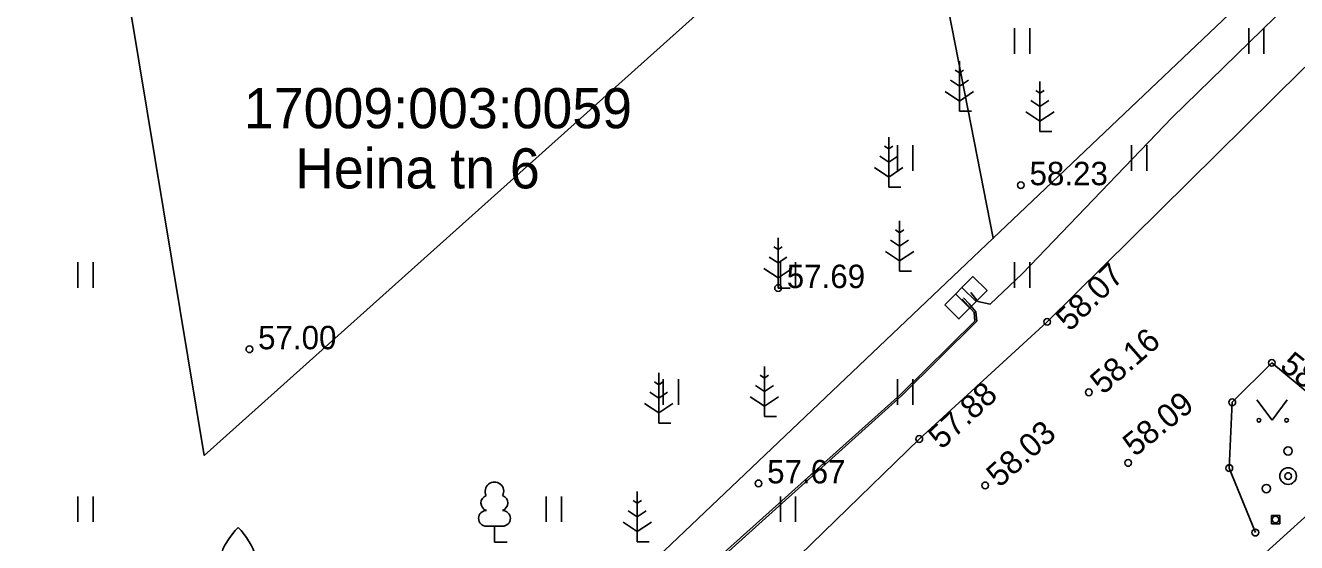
# Model space of a CAD drawing. Extents: x 643122 to 643306, y 6455802 to 6456010.
# Drawn here: x 643165.77 to 643203.77, y 6455860.17 to 6455875.64 of the extents above; entities that cross this region are included whole.
import ezdxf

# ---------------------------------------------------------------- set-up
doc = ezdxf.new("R2010")
doc.units = 0
for name, color, linetype in [('AED', 7, 'Continuous'), ('HALJASTUS', 7, 'Continuous'), ('KORGUS', 7, 'Continuous'), ('MOOTMPUNKT', 7, 'Continuous'), ('MOOTPIIR', 7, 'Continuous'), ('MPKAABEL', 7, 'Continuous'), ('PIIR', 7, 'Continuous'), ('POST', 7, 'Continuous'), ('PUU', 7, 'Continuous'), ('TEE', 7, 'Continuous')]:
    doc.layers.add(name, color=color, linetype=linetype)

msp = doc.modelspace()

# ---------------------------------------------------------------- linework, layer by layer
at = {"layer": 'AED'}
for p, q in [((643203.014, 6455860.982), (643203.014, 6455860.732)), ((643203.014, 6455860.982), (643203.264, 6455860.982)), ((643203.264, 6455860.982), (643203.264, 6455860.732)), ((643203.014, 6455860.732), (643203.264, 6455860.732))]:
    msp.add_line(p, q, dxfattribs=at)
at = {"layer": 'HALJASTUS'}
for p, q in [((643195.336, 6455874.789), (643195.336, 6455875.551)), ((643195.791, 6455874.789), (643195.791, 6455875.551)), ((643202.336, 6455874.789), (643202.336, 6455875.551)), ((643202.791, 6455874.789), (643202.791, 6455875.551)), ((643191.836, 6455871.289), (643191.836, 6455872.051)), ((643192.291, 6455871.289), (643192.291, 6455872.051)), ((643198.836, 6455871.289), (643198.836, 6455872.051)), ((643199.291, 6455871.289), (643199.291, 6455872.051)), ((643167.336, 6455867.789), (643167.336, 6455868.551)), ((643167.791, 6455867.789), (643167.791, 6455868.551)), ((643188.336, 6455867.789), (643188.336, 6455868.551)), ((643188.791, 6455867.789), (643188.791, 6455868.551)), ((643195.336, 6455867.789), (643195.336, 6455868.551)), ((643195.791, 6455867.789), (643195.791, 6455868.551)), ((643184.836, 6455864.289), (643184.836, 6455865.051)), ((643185.291, 6455864.289), (643185.291, 6455865.051)), ((643191.836, 6455864.289), (643191.836, 6455865.051)), ((643192.291, 6455864.289), (643192.291, 6455865.051)), ((643202.578, 6455864.433), (643203.041, 6455863.826)), ((643203.041, 6455863.826), (643203.487, 6455864.433)), ((643167.336, 6455860.789), (643167.336, 6455861.551)), ((643167.791, 6455860.789), (643167.791, 6455861.551)), ((643181.336, 6455860.789), (643181.336, 6455861.551)), ((643181.791, 6455860.789), (643181.791, 6455861.551)), ((643188.336, 6455860.789), (643188.336, 6455861.551)), ((643188.791, 6455860.789), (643188.791, 6455861.551))]:
    msp.add_line(p, q, dxfattribs=at)
for centre in [(643202.64, 6455863.826), (643203.469, 6455863.826)]:
    msp.add_circle(centre, 0.055, dxfattribs=at)
at = {"layer": 'KORGUS'}
for centre in [(643195.524, 6455870.856), (643188.267, 6455867.78), (643196.311, 6455866.772), (643172.464, 6455865.95), (643203.026, 6455865.543), (643197.557, 6455864.662), (643192.489, 6455863.266), (643198.733, 6455862.55), (643187.681, 6455861.939), (643194.458, 6455861.879), (643202.534, 6455860.467)]:
    msp.add_circle(centre, 0.1, dxfattribs=at)
at = {"layer": 'MOOTMPUNKT'}
for centre in [(643201.844, 6455864.363), (643201.756, 6455862.397), (643203.513, 6455862.158), (643203.139, 6455860.857)]:
    msp.add_circle(centre, 0.1, dxfattribs=at)
at = {"layer": 'MOOTPIIR'}
msp.add_lwpolyline([(643161.096, 6455923.249), (643171.115, 6455862.775), (643238.708, 6455923.343), (643267.278, 6455969.239), (643205.551, 6455938.34)], close=True, dxfattribs=at)
at = {"layer": 'MPKAABEL'}
for points in [[(643257.511, 6455934.59), (643256.039, 6455932.015), (643254.834, 6455928.701), (643251.51, 6455923.281), (643248.091, 6455918.803), (643245.633, 6455916.254), (643242.367, 6455912.722), (643238.36, 6455908.694), (643233.516, 6455904.327), (643229.487, 6455900.573), (643224.181, 6455895.685), (643217.524, 6455889.3), (643208.915, 6455881.098), (643203.892, 6455876.638), (643200.044, 6455872.884), (643195.566, 6455868.203), (643194.609, 6455867.303), (643194.242, 6455867.38), (643194.029, 6455867.647)], [(643160.161, 6455878.009), (643162.089, 6455868.645), (643162.719, 6455864.622), (643163.768, 6455858.723), (643165.078, 6455852.609), (643165.857, 6455850.042), (643166.832, 6455845.298), (643167.05, 6455844.428), (643167.231, 6455843.727), (643167.616, 6455843.455), (643167.616, 6455843.455), (643168.183, 6455843.58), (643168.715, 6455843.764), (643168.879, 6455843.818), (643169.626, 6455844.253), (643172.244, 6455846.359), (643172.959, 6455846.954), (643177.557, 6455851.228), (643185.133, 6455858.503), (643191.924, 6455864.6), (643194.151, 6455866.792), (643194.13, 6455867.053), (643193.948, 6455867.252), (643193.768, 6455867.448)], [(643193.807, 6455867.491), (643193.983, 6455867.305), (643194.175, 6455867.072), (643194.205, 6455866.786), (643191.971, 6455864.564), (643185.198, 6455858.471), (643177.62, 6455851.173), (643172.99, 6455846.924), (643172.874, 6455846.593), (643172.892, 6455846.132), (643173.72, 6455844.733), (643175.422, 6455841.504), (643175.704, 6455839.257), (643174.938, 6455838.084), (643174.803, 6455837.93), (643172.873, 6455835.724), (643171.664, 6455834.34), (643170.554, 6455833.011), (643170.327, 6455831.925)]]:
    msp.add_lwpolyline(points, dxfattribs=at)
at = {"layer": 'PIIR'}
for points in [[(643186.82, 6455909.47), (643187.48, 6455906.13), (643194.7, 6455869.27), (643223.3, 6455896.45), (643213.15, 6455928.69)], [(643159.29, 6455886.05), (643167.62, 6455843.53), (643194.7, 6455869.27), (643187.48, 6455906.13)]]:
    msp.add_lwpolyline(points, close=True, dxfattribs=at)
msp.add_lwpolyline([(643210.271, 6455836.948), (643205.27, 6455862.06), (643179.45, 6455838.68), (643181.989, 6455825.649)], dxfattribs=at)
at = {"layer": 'POST'}
for p, q in [((643193.765, 6455867.797), (643194.188, 6455867.376)), ((643193.574, 6455867.604), (643193.997, 6455867.183))]:
    msp.add_line(p, q, dxfattribs=at)
msp.add_lwpolyline([(643193.248, 6455867.277), (643194.091, 6455868.124), (643194.514, 6455867.703), (643193.672, 6455866.856)], close=True, dxfattribs=at)
at = {"layer": 'PUU'}
for p, q in [((643193.688, 6455874.218), (643193.564, 6455874.301)), ((643193.688, 6455874.568), (643193.688, 6455873.068)), ((643193.812, 6455874.301), (643193.688, 6455874.218)), ((643193.688, 6455873.818), (643193.421, 6455873.996)), ((643193.955, 6455873.996), (643193.688, 6455873.818)), ((643196.094, 6455873.961), (643196.094, 6455872.461)), ((643193.264, 6455873.657), (643193.688, 6455873.375)), ((643193.688, 6455873.375), (643194.112, 6455873.657)), ((643196.094, 6455873.611), (643195.97, 6455873.694)), ((643196.218, 6455873.694), (643196.094, 6455873.611)), ((643196.094, 6455873.211), (643195.827, 6455873.389)), ((643196.361, 6455873.389), (643196.094, 6455873.211)), ((643194.048, 6455873.068), (643193.688, 6455873.068)), ((643195.67, 6455873.05), (643196.094, 6455872.768)), ((643196.094, 6455872.768), (643196.518, 6455873.05)), ((643196.454, 6455872.461), (643196.094, 6455872.461)), ((643191.576, 6455871.945), (643191.452, 6455872.028)), ((643191.576, 6455872.295), (643191.576, 6455870.795)), ((643191.7, 6455872.028), (643191.576, 6455871.945)), ((643191.576, 6455871.545), (643191.309, 6455871.723)), ((643191.843, 6455871.723), (643191.576, 6455871.545)), ((643191.152, 6455871.384), (643191.576, 6455871.102)), ((643191.576, 6455871.102), (643192, 6455871.384)), ((643191.936, 6455870.795), (643191.576, 6455870.795)), ((643191.9, 6455869.787), (643191.9, 6455868.287)), ((643188.267, 6455869.28), (643188.267, 6455867.78)), ((643191.9, 6455869.437), (643191.776, 6455869.52)), ((643192.024, 6455869.52), (643191.9, 6455869.437)), ((643188.267, 6455868.93), (643188.143, 6455869.013)), ((643188.391, 6455869.013), (643188.267, 6455868.93)), ((643191.9, 6455869.037), (643191.633, 6455869.215)), ((643192.167, 6455869.215), (643191.9, 6455869.037)), ((643188.267, 6455868.53), (643188, 6455868.708)), ((643188.534, 6455868.708), (643188.267, 6455868.53)), ((643191.476, 6455868.876), (643191.9, 6455868.594)), ((643191.9, 6455868.594), (643192.324, 6455868.876)), ((643187.843, 6455868.369), (643188.267, 6455868.087)), ((643188.267, 6455868.087), (643188.691, 6455868.369)), ((643192.26, 6455868.287), (643191.9, 6455868.287)), ((643188.627, 6455867.78), (643188.267, 6455867.78)), ((643184.699, 6455865.241), (643184.699, 6455863.741)), ((643187.86, 6455865.089), (643187.736, 6455865.172)), ((643187.86, 6455865.439), (643187.86, 6455863.939)), ((643187.984, 6455865.172), (643187.86, 6455865.089)), ((643184.699, 6455864.891), (643184.575, 6455864.974)), ((643184.823, 6455864.974), (643184.699, 6455864.891)), ((643187.86, 6455864.689), (643187.593, 6455864.867)), ((643188.127, 6455864.867), (643187.86, 6455864.689)), ((643184.699, 6455864.491), (643184.432, 6455864.669)), ((643184.966, 6455864.669), (643184.699, 6455864.491)), ((643187.436, 6455864.528), (643187.86, 6455864.246)), ((643187.86, 6455864.246), (643188.284, 6455864.528)), ((643184.275, 6455864.33), (643184.699, 6455864.048)), ((643184.699, 6455864.048), (643185.123, 6455864.33)), ((643185.059, 6455863.741), (643184.699, 6455863.741)), ((643188.22, 6455863.939), (643187.86, 6455863.939)), ((643184.058, 6455861.692), (643184.058, 6455860.192)), ((643184.058, 6455861.342), (643183.934, 6455861.425)), ((643184.182, 6455861.425), (643184.058, 6455861.342)), ((643184.058, 6455860.942), (643183.791, 6455861.12)), ((643184.325, 6455861.12), (643184.058, 6455860.942)), ((643180.028, 6455860.655), (643179.548, 6455860.655)), ((643179.788, 6455860.18), (643179.788, 6455860.655)), ((643183.634, 6455860.781), (643184.058, 6455860.499)), ((643184.058, 6455860.499), (643184.482, 6455860.781)), ((643180.168, 6455860.18), (643179.788, 6455860.18)), ((643184.418, 6455860.192), (643184.058, 6455860.192))]:
    msp.add_line(p, q, dxfattribs=at)
for points in [[(643171.625, 6455859.624), (643171.625, 6455859.774), (643171.635, 6455859.839), (643171.67, 6455859.969), (643171.73, 6455860.089), (643171.875, 6455860.324), (643172.035, 6455860.529), (643172.125, 6455860.624)], [(643172.625, 6455859.624), (643172.625, 6455859.774), (643172.615, 6455859.839), (643172.58, 6455859.969), (643172.52, 6455860.089), (643172.375, 6455860.324), (643172.215, 6455860.529), (643172.125, 6455860.624)]]:
    msp.add_lwpolyline(points, dxfattribs=at)
for centre, radius in [((643203.513, 6455862.908), 0.125), ((643203.513, 6455862.158), 0.25), ((643202.863, 6455861.783), 0.125)]:
    msp.add_circle(centre, radius, dxfattribs=at)
for centre, radius, start, end in [((643179.788, 6455861.7), 0.277, 332.5799, 207.4201), ((643179.618, 6455861.353), 0.233, 109.0217, 253.1415), ((643179.958, 6455861.353), 0.233, 286.8508, 70.9859), ((643179.551, 6455860.893), 0.238, 90.0016, 269.3953), ((643180.026, 6455860.893), 0.238, 270.6047, 89.9984)]:
    msp.add_arc(centre, radius, start, end, dxfattribs=at)
at = {"layer": 'TEE'}
for points in [[(643171.184, 6455843.549), (643177.151, 6455848.634), (643184.982, 6455855.963), (643192.489, 6455863.266), (643196.311, 6455866.772), (643203.923, 6455874.294), (643213.022, 6455882.906), (643221.379, 6455890.719), (643231.588, 6455900.322), (643241.92, 6455910.041), (643247.846, 6455916.605), (643251.433, 6455920.952), (643257.545, 6455930.028), (643263.805, 6455940.954), (643268.674, 6455949.495), (643274.935, 6455960.861), (643281.301, 6455971.939), (643286.937, 6455983.018), (643288.62, 6455986.029)], [(643205.005, 6455862.852), (643204.193, 6455864.577), (643203.026, 6455865.543), (643201.844, 6455864.363), (643201.756, 6455862.397), (643202.534, 6455860.467)]]:
    msp.add_lwpolyline(points, dxfattribs=at)

# ---------------------------------------------------------------- texts
at = {"layer": 'KORGUS'}
for s, p in [(' 58.23', (643195.524, 6455870.856)), (' 57.69', (643188.267, 6455867.78)), (' 57.00', (643172.464, 6455865.95)), (' 57.67', (643187.681, 6455861.939))]:
    msp.add_text(s, height=0.7, dxfattribs=at).set_placement(p)
for s, rotation, p in [(' 58.07', 44.6576, (643196.803, 6455866.274)), (' 58.16', 41.2896, (643197.788, 6455864.399)), (' 58.28', 321.5764, (643203.026, 6455865.543)), (' 57.88', 42.8316, (643192.965, 6455862.753)), (' 58.09', 39.1606, (643198.733, 6455862.55)), (' 58.03', 41.9262, (643194.692, 6455861.618))]:
    msp.add_text(s, height=0.7, rotation=rotation, dxfattribs=at).set_placement(p)
at = {"layer": 'PIIR'}
for s, p in [('17009:003:0059', (643172.3, 6455872.56)), ('Heina tn 6', (643173.83, 6455870.76))]:
    msp.add_text(s, height=1.2, dxfattribs=at).set_placement(p)

doc.saveas('drawing.dxf')
